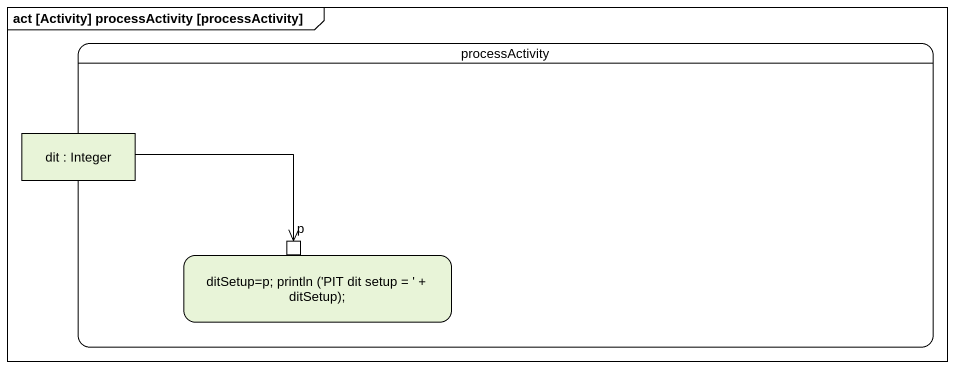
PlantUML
@startuml
mainframe act [Activity] processActivity [processActivity]
hide empty description
state processActivity {
  state "dit : Integer" as dit <<object>>
  state "ditSetup=p; println ('PIT dit setup = ' + ditSetup);" as ditSetup_p_println_PIT_dit {
    state p <<inputPin>>
  }
}
dit -right-> p
@enduml
